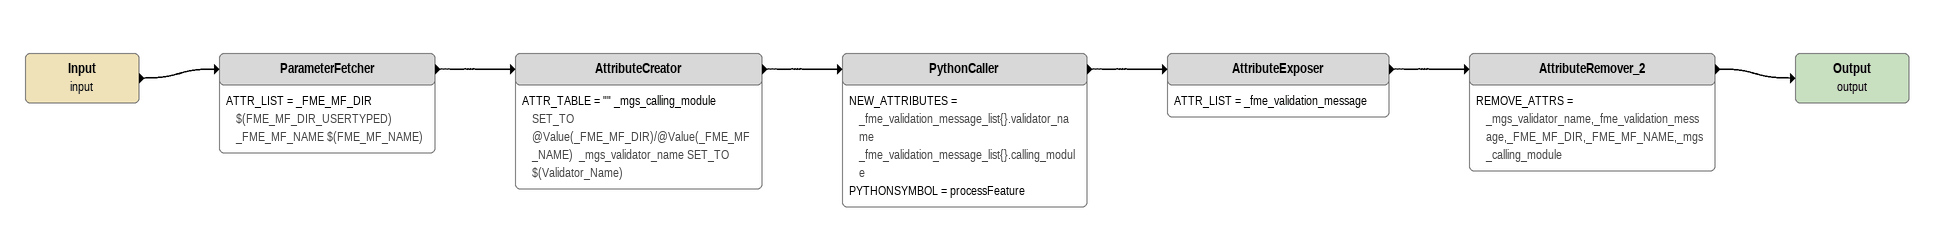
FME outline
Input (input)
    -> ParameterFetcher
ParameterFetcher
    ATTR_LIST = _FME_MF_DIR $(FME_MF_DIR_USERTYPED) _FME_MF_NAME $(FME_MF_NAME)
    -> AttributeCreator
AttributeCreator
    ATTR_TABLE = "" _mgs_calling_module SET_TO @Value(_FME_MF_DIR)/@Value(_FME_MF_NAME)  _mgs_validator_name SET_TO $(Validator_Name)
    -> PythonCaller
PythonCaller
    NEW_ATTRIBUTES = _fme_validation_message_list{}.validator_name _fme_validation_message_list{}.calling_module
    PYTHONSYMBOL = processFeature
    -> AttributeExposer
AttributeExposer
    ATTR_LIST = _fme_validation_message
    -> AttributeRemover_2
AttributeRemover_2
    REMOVE_ATTRS = _mgs_validator_name,_fme_validation_message,_FME_MF_DIR,_FME_MF_NAME,_mgs_calling_module
    -> Output (output)
Output (output)
